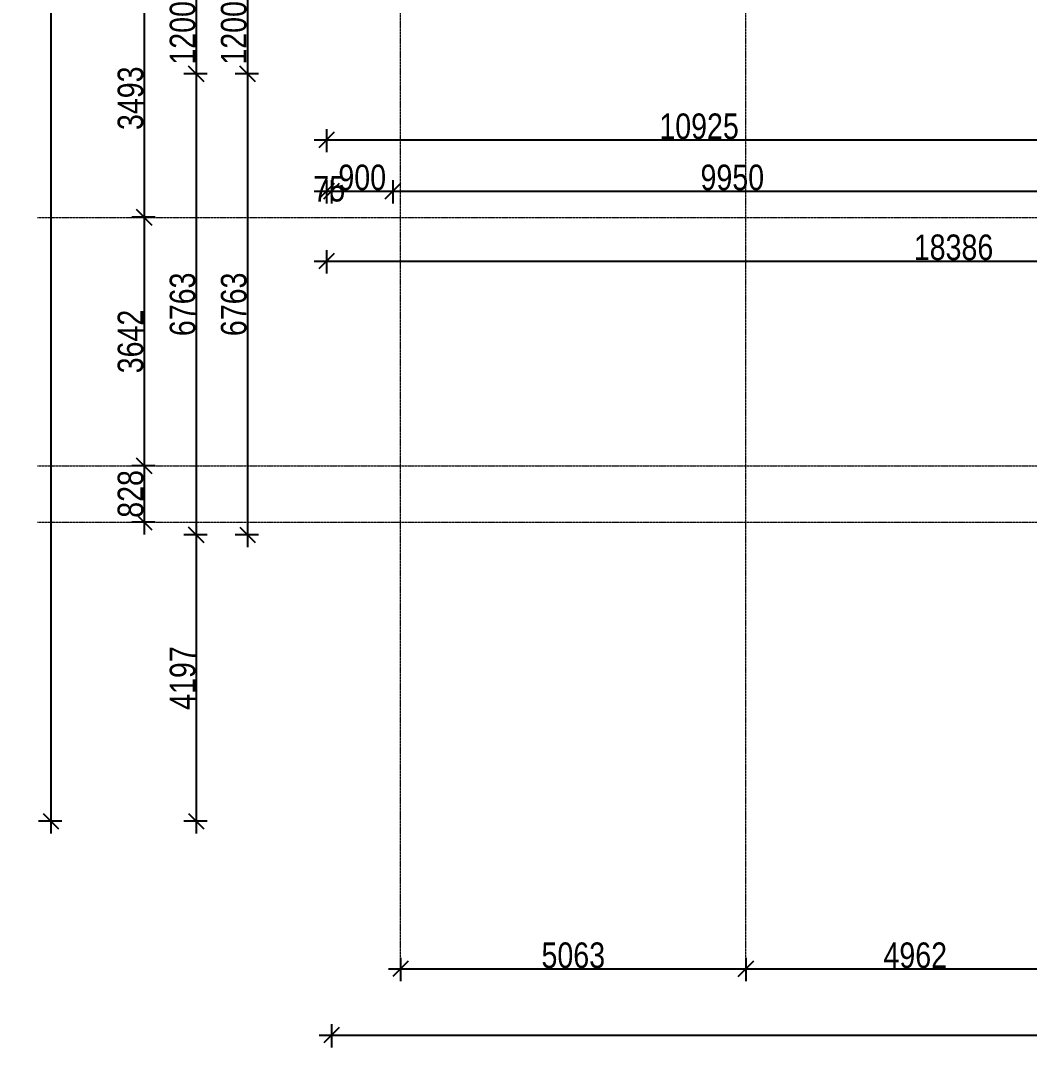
# Model space of a CAD drawing. Header units: millimetres. Extents: x -35190 to 411743, y -233114 to 23872.
# Drawn here: x 333413 to 348203, y -26860 to -11801 of the extents above; entities that cross this region are included whole.
import ezdxf

# ---------------------------------------------------------------- set-up
doc = ezdxf.new("R2010")
doc.units = ezdxf.units.MM
doc.linetypes.add('Grid Line', pattern=[22.225, 12.7, -3.175, 3.175, -3.175])
doc.layers.add('A-ANNO-DIMS', color=211, linetype='Continuous', lineweight=9)
doc.layers.add('S-GRID', color=1, linetype='Continuous', lineweight=9)
doc.styles.add('Arial_3', font='arial.ttf', dxfattribs={"width": 0.8, "height": 375})
doc.dimstyles.new('main_4_5mm', dxfattribs={"dimscale": 304.8, "dimtxt": 382.597275, "dimasz": 0.738189, "dimexe": 0.590551, "dimexo": 0.0625, "dimgap": 0.024606, "dimtad": 1, "dimdec": 0, "dimzin": 0, "dimdsep": 46, "dimtxsty": 'Arial_3', "dimblk1": 'OBLIQUE', "dimblk2": 'OBLIQUE', "dimsah": 1, "dimcen": 0.09, "dimdle": 0.590551, "dimazin": 0, "dimtfac": 1, "dimtdec": 4, "dimtix": 1, "dimtmove": 0, "dimatfit": 3, "dimfxl": 0.590551, "dimfxlon": 1, "dimtvp": 1, "dimtolj": 1, "dimtzin": 0, "dimarcsym": 2})
doc.dimstyles.new('main_4_5mm_1', dxfattribs={"dimscale": 304.8, "dimtxt": 382.597275, "dimasz": 0.738189, "dimexe": 0.590551, "dimexo": 0.0625, "dimgap": 0.024606, "dimtad": 1, "dimdec": 0, "dimzin": 0, "dimdsep": 46, "dimtxsty": 'Arial_3', "dimblk1": 'OBLIQUE', "dimblk2": 'OBLIQUE', "dimsah": 1, "dimcen": 0.09, "dimdle": 0.590551, "dimazin": 0, "dimtfac": 1, "dimtdec": 4, "dimtix": 1, "dimtmove": 1, "dimatfit": 3, "dimfxl": 0.590551, "dimfxlon": 1, "dimtvp": 1, "dimtolj": 1, "dimtzin": 0, "dimarcsym": 2})

# ---------------------------------------------------------------- blocks, each defined once
blk = doc.blocks.new('_Oblique')
at = {"color": 0, "linetype": 'ByBlock', "lineweight": -2}
blk.add_line((-0.5, -0.5), (0.5, 0.5), dxfattribs=at)
blk = doc.blocks.new('*D5989')
at = {"layer": 'A-ANNO-DIMS', "color": 0, "lineweight": -2, "transparency": 16777216}
for p, q in [((336739, -11202), (336739, -12762)), ((336900, -11382), (336559, -11382)), ((336900, -12582), (336559, -12582))]:
    blk.add_line(p, q, dxfattribs=at)
at = {"layer": 'Defpoints', "color": 0, "transparency": 16777216}
for p in [(336919, -11382), (336739, -12582), (336919, -12582)]:
    blk.add_point(p, dxfattribs=at)
at = {"layer": 'A-ANNO-DIMS', "color": 0, "lineweight": -2, "transparency": 16777216, "xscale": 224.9999999999999, "yscale": 224.9999999999999, "zscale": 224.9999999999999}
for p, rotation in [((336739, -11382), 90), ((336739, -12582), 270)]:
    blk.add_blockref('_Oblique', p, dxfattribs=dict(at, rotation=rotation))
at = {"layer": 'A-ANNO-DIMS', "color": 0, "transparency": 16777216, "insert": (336540, -11982), "char_height": 375, "width": 1101.88, "attachment_point": 5, "rotation": 90, "style": 'Arial_3'}
blk.add_mtext('\\A1;1200', dxfattribs=at)
blk = doc.blocks.new('*D5990')
at = {"layer": 'A-ANNO-DIMS', "color": 0, "lineweight": -2, "transparency": 16777216}
for p, q in [((336739, -12402), (336739, -19525)), ((336900, -12582), (336559, -12582)), ((336900, -19345), (336559, -19345))]:
    blk.add_line(p, q, dxfattribs=at)
at = {"layer": 'Defpoints', "color": 0, "transparency": 16777216}
for p in [(336919, -12582), (336739, -19345), (336919, -19345)]:
    blk.add_point(p, dxfattribs=at)
at = {"layer": 'A-ANNO-DIMS', "color": 0, "lineweight": -2, "transparency": 16777216, "xscale": 224.9999999999999, "yscale": 224.9999999999999, "zscale": 224.9999999999999}
for p, rotation in [((336739, -12582), 90), ((336739, -19345), 270)]:
    blk.add_blockref('_Oblique', p, dxfattribs=dict(at, rotation=rotation))
at = {"layer": 'A-ANNO-DIMS', "color": 0, "transparency": 16777216, "insert": (336540, -15963), "char_height": 375, "width": 1101.88, "attachment_point": 5, "rotation": 90, "style": 'Arial_3'}
blk.add_mtext('\\A1;6763', dxfattribs=at)
blk = doc.blocks.new('*D5995')
at = {"layer": 'A-ANNO-DIMS', "color": 0, "lineweight": -2, "transparency": 16777216}
for p, q in [((335226, -11014), (335226, -14867)), ((335387, -11194), (335046, -11194)), ((335387, -14687), (335046, -14687))]:
    blk.add_line(p, q, dxfattribs=at)
at = {"layer": 'Defpoints', "color": 0, "transparency": 16777216}
for p in [(335406, -11194), (335226, -14687), (335406, -14687)]:
    blk.add_point(p, dxfattribs=at)
at = {"layer": 'A-ANNO-DIMS', "color": 0, "lineweight": -2, "transparency": 16777216, "xscale": 224.9999999999999, "yscale": 224.9999999999999, "zscale": 224.9999999999999}
for p, rotation in [((335226, -11194), 90), ((335226, -14687), 270)]:
    blk.add_blockref('_Oblique', p, dxfattribs=dict(at, rotation=rotation))
at = {"layer": 'A-ANNO-DIMS', "color": 0, "transparency": 16777216, "insert": (335027, -12941), "char_height": 375, "width": 1101.88, "attachment_point": 5, "rotation": 90, "style": 'Arial_3'}
blk.add_mtext('\\A1;3493', dxfattribs=at)
blk = doc.blocks.new('*D5996')
at = {"layer": 'A-ANNO-DIMS', "color": 0, "lineweight": -2, "transparency": 16777216}
for p, q in [((335226, -14507), (335226, -18509)), ((335387, -14687), (335046, -14687)), ((335387, -18329), (335046, -18329))]:
    blk.add_line(p, q, dxfattribs=at)
at = {"layer": 'Defpoints', "color": 0, "transparency": 16777216}
for p in [(335406, -14687), (335226, -18329), (335406, -18329)]:
    blk.add_point(p, dxfattribs=at)
at = {"layer": 'A-ANNO-DIMS', "color": 0, "lineweight": -2, "transparency": 16777216, "xscale": 224.9999999999999, "yscale": 224.9999999999999, "zscale": 224.9999999999999}
for p, rotation in [((335226, -14687), 90), ((335226, -18329), 270)]:
    blk.add_blockref('_Oblique', p, dxfattribs=dict(at, rotation=rotation))
at = {"layer": 'A-ANNO-DIMS', "color": 0, "transparency": 16777216, "insert": (335027, -16508), "char_height": 375, "width": 1101.88, "attachment_point": 5, "rotation": 90, "style": 'Arial_3'}
blk.add_mtext('\\A1;3642', dxfattribs=at)
blk = doc.blocks.new('*D5997')
at = {"layer": 'A-ANNO-DIMS', "color": 0, "lineweight": -2, "transparency": 16777216}
for p, q in [((335226, -18149), (335226, -19337)), ((335387, -18329), (335046, -18329)), ((335387, -19157), (335046, -19157))]:
    blk.add_line(p, q, dxfattribs=at)
at = {"layer": 'Defpoints', "color": 0, "transparency": 16777216}
for p in [(335406, -18329), (335226, -19157), (335406, -19157)]:
    blk.add_point(p, dxfattribs=at)
at = {"layer": 'A-ANNO-DIMS', "color": 0, "lineweight": -2, "transparency": 16777216, "xscale": 224.9999999999999, "yscale": 224.9999999999999, "zscale": 224.9999999999999}
for p, rotation in [((335226, -18329), 90), ((335226, -19157), 270)]:
    blk.add_blockref('_Oblique', p, dxfattribs=dict(at, rotation=rotation))
at = {"layer": 'A-ANNO-DIMS', "color": 0, "transparency": 16777216, "insert": (335027, -18743), "char_height": 375, "width": 826.41, "attachment_point": 5, "rotation": 90, "style": 'Arial_3'}
blk.add_mtext('\\A1;828', dxfattribs=at)
blk = doc.blocks.new('*D6005')
at = {"layer": 'A-ANNO-DIMS', "color": 0, "lineweight": -2, "transparency": 16777216}
for p, q in [((335989, -11202), (335989, -12762)), ((336150, -11382), (335809, -11382)), ((336150, -12582), (335809, -12582))]:
    blk.add_line(p, q, dxfattribs=at)
at = {"layer": 'Defpoints', "color": 0, "transparency": 16777216}
for p in [(336169, -11382), (335989, -12582), (336169, -12582)]:
    blk.add_point(p, dxfattribs=at)
at = {"layer": 'A-ANNO-DIMS', "color": 0, "lineweight": -2, "transparency": 16777216, "xscale": 224.9999999999999, "yscale": 224.9999999999999, "zscale": 224.9999999999999}
for p, rotation in [((335989, -11382), 90), ((335989, -12582), 270)]:
    blk.add_blockref('_Oblique', p, dxfattribs=dict(at, rotation=rotation))
at = {"layer": 'A-ANNO-DIMS', "color": 0, "transparency": 16777216, "insert": (335790, -11982), "char_height": 375, "width": 1101.88, "attachment_point": 5, "rotation": 90, "style": 'Arial_3'}
blk.add_mtext('\\A1;1200', dxfattribs=at)
blk = doc.blocks.new('*D6006')
at = {"layer": 'A-ANNO-DIMS', "color": 0, "lineweight": -2, "transparency": 16777216}
for p, q in [((335989, -12402), (335989, -19525)), ((336150, -12582), (335809, -12582)), ((336150, -19345), (335809, -19345))]:
    blk.add_line(p, q, dxfattribs=at)
at = {"layer": 'Defpoints', "color": 0, "transparency": 16777216}
for p in [(336169, -12582), (335989, -19345), (336169, -19345)]:
    blk.add_point(p, dxfattribs=at)
at = {"layer": 'A-ANNO-DIMS', "color": 0, "lineweight": -2, "transparency": 16777216, "xscale": 224.9999999999999, "yscale": 224.9999999999999, "zscale": 224.9999999999999}
for p, rotation in [((335989, -12582), 90), ((335989, -19345), 270)]:
    blk.add_blockref('_Oblique', p, dxfattribs=dict(at, rotation=rotation))
at = {"layer": 'A-ANNO-DIMS', "color": 0, "transparency": 16777216, "insert": (335790, -15963), "char_height": 375, "width": 1101.88, "attachment_point": 5, "rotation": 90, "style": 'Arial_3'}
blk.add_mtext('\\A1;6763', dxfattribs=at)
blk = doc.blocks.new('*D6007')
at = {"layer": 'A-ANNO-DIMS', "color": 0, "lineweight": -2, "transparency": 16777216}
for p, q in [((335989, -19165), (335989, -23722)), ((336150, -19345), (335809, -19345)), ((336150, -23542), (335809, -23542))]:
    blk.add_line(p, q, dxfattribs=at)
at = {"layer": 'Defpoints', "color": 0, "transparency": 16777216}
for p in [(336169, -19345), (335989, -23542), (336169, -23542)]:
    blk.add_point(p, dxfattribs=at)
at = {"layer": 'A-ANNO-DIMS', "color": 0, "lineweight": -2, "transparency": 16777216, "xscale": 224.9999999999999, "yscale": 224.9999999999999, "zscale": 224.9999999999999}
for p, rotation in [((335989, -19345), 90), ((335989, -23542), 270)]:
    blk.add_blockref('_Oblique', p, dxfattribs=dict(at, rotation=rotation))
at = {"layer": 'A-ANNO-DIMS', "color": 0, "transparency": 16777216, "insert": (335790, -21443), "char_height": 375, "width": 1101.88, "attachment_point": 5, "rotation": 90, "style": 'Arial_3'}
blk.add_mtext('\\A1;4197', dxfattribs=at)
blk = doc.blocks.new('*D6008')
at = {"layer": 'A-ANNO-DIMS', "color": 0, "lineweight": -2, "transparency": 16777216}
for p, q in [((333858, 12148), (333858, -23722)), ((334019, 11968), (333678, 11968)), ((334019, -23542), (333678, -23542))]:
    blk.add_line(p, q, dxfattribs=at)
at = {"layer": 'Defpoints', "color": 0, "transparency": 16777216}
for p in [(334038, 11968), (333858, -23542), (334038, -23542)]:
    blk.add_point(p, dxfattribs=at)
at = {"layer": 'A-ANNO-DIMS', "color": 0, "lineweight": -2, "transparency": 16777216, "xscale": 224.9999999999999, "yscale": 224.9999999999999, "zscale": 224.9999999999999}
for p, rotation in [((333858, 11968), 90), ((333858, -23542), 270)]:
    blk.add_blockref('_Oblique', p, dxfattribs=dict(at, rotation=rotation))
at = {"layer": 'A-ANNO-DIMS', "color": 0, "transparency": 16777216, "insert": (333659, -5787), "char_height": 375, "width": 1377.35, "attachment_point": 5, "rotation": 90, "style": 'Arial_3'}
blk.add_mtext('\\A1;35510', dxfattribs=at)
blk = doc.blocks.new('*D6009')
at = {"layer": 'A-ANNO-DIMS', "color": 0, "lineweight": -2, "transparency": 16777216}
for p, q in [((337897, -13392), (337897, -13733)), ((348822, -13392), (348822, -13733)), ((337717, -13553), (349002, -13553))]:
    blk.add_line(p, q, dxfattribs=at)
at = {"layer": 'Defpoints', "color": 0, "transparency": 16777216}
for p in [(337897, -13373), (348822, -13373), (348822, -13553)]:
    blk.add_point(p, dxfattribs=at)
at = {"layer": 'A-ANNO-DIMS', "color": 0, "lineweight": -2, "transparency": 16777216, "xscale": 224.9999999999999, "yscale": 224.9999999999999, "zscale": 224.9999999999999, "rotation": 180}
blk.add_blockref('_Oblique', (337897, -13553), dxfattribs=at)
at = {"layer": 'A-ANNO-DIMS', "color": 0, "lineweight": -2, "transparency": 16777216, "xscale": 224.9999999999999, "yscale": 224.9999999999999, "zscale": 224.9999999999999}
blk.add_blockref('_Oblique', (348822, -13553), dxfattribs=at)
at = {"layer": 'A-ANNO-DIMS', "color": 0, "transparency": 16777216, "insert": (343360, -13354), "char_height": 375, "width": 1377.35, "attachment_point": 5, "style": 'Arial_3'}
blk.add_mtext('\\A1;10925', dxfattribs=at)
blk = doc.blocks.new('*D6011')
at = {"layer": 'A-ANNO-DIMS', "color": 0, "lineweight": -2, "transparency": 16777216}
for p, q in [((337897, -14142), (337897, -14483)), ((337972, -14142), (337972, -14483)), ((337717, -14303), (338152, -14303))]:
    blk.add_line(p, q, dxfattribs=at)
at = {"layer": 'Defpoints', "color": 0, "transparency": 16777216}
for p in [(337897, -14123), (337972, -14123), (337972, -14303)]:
    blk.add_point(p, dxfattribs=at)
at = {"layer": 'A-ANNO-DIMS', "color": 0, "lineweight": -2, "transparency": 16777216, "xscale": 224.9999999999999, "yscale": 224.9999999999999, "zscale": 224.9999999999999, "rotation": 180}
blk.add_blockref('_Oblique', (337897, -14303), dxfattribs=at)
at = {"layer": 'A-ANNO-DIMS', "color": 0, "lineweight": -2, "transparency": 16777216, "xscale": 224.9999999999999, "yscale": 224.9999999999999, "zscale": 224.9999999999999}
blk.add_blockref('_Oblique', (337972, -14303), dxfattribs=at)
at = {"layer": 'A-ANNO-DIMS', "color": 0, "transparency": 16777216, "insert": (337705, -14080), "char_height": 375, "width": 550.94, "attachment_point": 1, "line_spacing_factor": 0.941778, "style": 'Arial_3'}
blk.add_mtext('\\A1;75', dxfattribs=at)
blk = doc.blocks.new('*D6012')
at = {"layer": 'A-ANNO-DIMS', "color": 0, "lineweight": -2, "transparency": 16777216}
for p, q in [((337972, -14142), (337972, -14483)), ((338872, -14142), (338872, -14483)), ((337792, -14303), (339052, -14303))]:
    blk.add_line(p, q, dxfattribs=at)
at = {"layer": 'Defpoints', "color": 0, "transparency": 16777216}
for p in [(337972, -14123), (338872, -14123), (338872, -14303)]:
    blk.add_point(p, dxfattribs=at)
at = {"layer": 'A-ANNO-DIMS', "color": 0, "lineweight": -2, "transparency": 16777216, "xscale": 224.9999999999999, "yscale": 224.9999999999999, "zscale": 224.9999999999999, "rotation": 180}
blk.add_blockref('_Oblique', (337972, -14303), dxfattribs=at)
at = {"layer": 'A-ANNO-DIMS', "color": 0, "lineweight": -2, "transparency": 16777216, "xscale": 224.9999999999999, "yscale": 224.9999999999999, "zscale": 224.9999999999999}
blk.add_blockref('_Oblique', (338872, -14303), dxfattribs=at)
at = {"layer": 'A-ANNO-DIMS', "color": 0, "transparency": 16777216, "insert": (338422, -14104), "char_height": 375, "width": 826.41, "attachment_point": 5, "style": 'Arial_3'}
blk.add_mtext('\\A1;900', dxfattribs=at)
blk = doc.blocks.new('*D6013')
at = {"layer": 'A-ANNO-DIMS', "color": 0, "lineweight": -2, "transparency": 16777216}
for p, q in [((338872, -14142), (338872, -14483)), ((348822, -14142), (348822, -14483)), ((338692, -14303), (349002, -14303))]:
    blk.add_line(p, q, dxfattribs=at)
at = {"layer": 'Defpoints', "color": 0, "transparency": 16777216}
for p in [(338872, -14123), (348822, -14123), (348822, -14303)]:
    blk.add_point(p, dxfattribs=at)
at = {"layer": 'A-ANNO-DIMS', "color": 0, "lineweight": -2, "transparency": 16777216, "xscale": 224.9999999999999, "yscale": 224.9999999999999, "zscale": 224.9999999999999, "rotation": 180}
blk.add_blockref('_Oblique', (338872, -14303), dxfattribs=at)
at = {"layer": 'A-ANNO-DIMS', "color": 0, "lineweight": -2, "transparency": 16777216, "xscale": 224.9999999999999, "yscale": 224.9999999999999, "zscale": 224.9999999999999}
blk.add_blockref('_Oblique', (348822, -14303), dxfattribs=at)
at = {"layer": 'A-ANNO-DIMS', "color": 0, "transparency": 16777216, "insert": (343847, -14104), "char_height": 375, "width": 1101.88, "attachment_point": 5, "style": 'Arial_3'}
blk.add_mtext('\\A1;9950', dxfattribs=at)
blk = doc.blocks.new('*D6016')
at = {"layer": 'A-ANNO-DIMS', "color": 0, "lineweight": -2, "transparency": 16777216}
for p, q in [((337897, -15168), (337897, -15509)), ((356283, -15168), (356283, -15509)), ((337717, -15329), (356463, -15329))]:
    blk.add_line(p, q, dxfattribs=at)
at = {"layer": 'Defpoints', "color": 0, "transparency": 16777216}
for p in [(337897, -15149), (356283, -15149), (356283, -15329)]:
    blk.add_point(p, dxfattribs=at)
at = {"layer": 'A-ANNO-DIMS', "color": 0, "lineweight": -2, "transparency": 16777216, "xscale": 224.9999999999999, "yscale": 224.9999999999999, "zscale": 224.9999999999999, "rotation": 180}
blk.add_blockref('_Oblique', (337897, -15329), dxfattribs=at)
at = {"layer": 'A-ANNO-DIMS', "color": 0, "lineweight": -2, "transparency": 16777216, "xscale": 224.9999999999999, "yscale": 224.9999999999999, "zscale": 224.9999999999999}
blk.add_blockref('_Oblique', (356283, -15329), dxfattribs=at)
at = {"layer": 'A-ANNO-DIMS', "color": 0, "transparency": 16777216, "insert": (347090, -15129), "char_height": 375, "width": 1377.35, "attachment_point": 5, "style": 'Arial_3'}
blk.add_mtext('\\A1;18386', dxfattribs=at)
blk = doc.blocks.new('*D5903')
at = {"layer": 'A-ANNO-DIMS', "color": 0, "lineweight": -2, "transparency": 16777216}
for p, q in [((338985, -25548), (338985, -25889)), ((344047, -25548), (344047, -25889)), ((338805, -25709), (344227, -25709))]:
    blk.add_line(p, q, dxfattribs=at)
at = {"layer": 'Defpoints', "color": 0, "transparency": 16777216}
for p in [(338985, -25529), (344047, -25529), (344047, -25709)]:
    blk.add_point(p, dxfattribs=at)
at = {"layer": 'A-ANNO-DIMS', "color": 0, "lineweight": -2, "transparency": 16777216, "xscale": 224.9999999999999, "yscale": 224.9999999999999, "zscale": 224.9999999999999, "rotation": 180}
blk.add_blockref('_Oblique', (338985, -25709), dxfattribs=at)
at = {"layer": 'A-ANNO-DIMS', "color": 0, "lineweight": -2, "transparency": 16777216, "xscale": 224.9999999999999, "yscale": 224.9999999999999, "zscale": 224.9999999999999}
blk.add_blockref('_Oblique', (344047, -25709), dxfattribs=at)
at = {"layer": 'A-ANNO-DIMS', "color": 0, "transparency": 16777216, "insert": (341516, -25510), "char_height": 375, "width": 1101.88, "attachment_point": 5, "style": 'Arial_3'}
blk.add_mtext('\\A1;5063', dxfattribs=at)
blk = doc.blocks.new('*D5904')
at = {"layer": 'A-ANNO-DIMS', "color": 0, "lineweight": -2, "transparency": 16777216}
for p, q in [((344047, -25548), (344047, -25889)), ((349010, -25548), (349010, -25889)), ((343867, -25709), (349190, -25709))]:
    blk.add_line(p, q, dxfattribs=at)
at = {"layer": 'Defpoints', "color": 0, "transparency": 16777216}
for p in [(344047, -25529), (349010, -25529), (349010, -25709)]:
    blk.add_point(p, dxfattribs=at)
at = {"layer": 'A-ANNO-DIMS', "color": 0, "lineweight": -2, "transparency": 16777216, "xscale": 224.9999999999999, "yscale": 224.9999999999999, "zscale": 224.9999999999999, "rotation": 180}
blk.add_blockref('_Oblique', (344047, -25709), dxfattribs=at)
at = {"layer": 'A-ANNO-DIMS', "color": 0, "lineweight": -2, "transparency": 16777216, "xscale": 224.9999999999999, "yscale": 224.9999999999999, "zscale": 224.9999999999999}
blk.add_blockref('_Oblique', (349010, -25709), dxfattribs=at)
at = {"layer": 'A-ANNO-DIMS', "color": 0, "transparency": 16777216, "insert": (346529, -25510), "char_height": 375, "width": 1101.88, "attachment_point": 5, "style": 'Arial_3'}
blk.add_mtext('\\A1;4962', dxfattribs=at)
blk = doc.blocks.new('*D5913')
at = {"layer": 'A-ANNO-DIMS', "color": 0, "lineweight": -2, "transparency": 16777216}
for p, q in [((337972, -26519), (337972, -26860)), ((392122, -26519), (392122, -26860)), ((337792, -26680), (392302, -26680))]:
    blk.add_line(p, q, dxfattribs=at)
at = {"layer": 'Defpoints', "color": 0, "transparency": 16777216}
for p in [(337972, -26500), (392122, -26500), (392122, -26680)]:
    blk.add_point(p, dxfattribs=at)
at = {"layer": 'A-ANNO-DIMS', "color": 0, "lineweight": -2, "transparency": 16777216, "xscale": 224.9999999999999, "yscale": 224.9999999999999, "zscale": 224.9999999999999, "rotation": 180}
blk.add_blockref('_Oblique', (337972, -26680), dxfattribs=at)
at = {"layer": 'A-ANNO-DIMS', "color": 0, "lineweight": -2, "transparency": 16777216, "xscale": 224.9999999999999, "yscale": 224.9999999999999, "zscale": 224.9999999999999}
blk.add_blockref('_Oblique', (392122, -26680), dxfattribs=at)
at = {"layer": 'A-ANNO-DIMS', "color": 0, "transparency": 16777216, "insert": (365047, -26481), "char_height": 375, "width": 1377.35, "attachment_point": 5, "style": 'Arial_3'}
blk.add_mtext('\\A1;54150', dxfattribs=at)

msp = doc.modelspace()

# ---------------------------------------------------------------- linework, layer by layer
at = {"layer": 'S-GRID', "linetype": 'Grid Line'}
for p, q in [((338984.8, -25842.9), (338984.8, 16429.8)), ((344047.3, -25842.9), (344047.3, 16429.8)), ((333663.1, -14687.1), (396769.8, -14687.1)), ((333663.1, -18329.1), (396769.8, -18329.1)), ((333663.1, -19157.1), (396769.8, -19157.1))]:
    msp.add_line(p, q, dxfattribs=at)

# ---------------------------------------------------------------- dimensions: what is measured, and where the dimension line sits
at = {"layer": 'A-ANNO-DIMS'}
for base, p1, p2, override, picture, middle in [((333858.2, -23541.6), (334038.2, 11968.4), (334038.2, -23541.6), {"dimpost": '<>', "dimfxl": 35510}, '*D6008', (333659.1, -5786.6)), ((335225.9, -14687.1), (335405.9, -11194.1), (335405.9, -14687.1), {"dimpost": '<>', "dimfxl": 3493}, '*D5995', (335026.8, -12940.6)), ((335989.1, -12581.6), (336169.1, -11381.6), (336169.1, -12581.6), {"dimpost": '<>', "dimfxl": 1200}, '*D6005', (335790.1, -11981.6)), ((336739.1, -12581.6), (336919.1, -11381.6), (336919.1, -12581.6), {"dimpost": '<>', "dimfxl": 1200}, '*D5989', (336540.1, -11981.6)), ((335989.1, -19344.6), (336169.1, -12581.6), (336169.1, -19344.6), {"dimpost": '<>', "dimfxl": 6763}, '*D6006', (335790, -15963.1)), ((336739.1, -19344.6), (336919.1, -12581.6), (336919.1, -19344.6), {"dimpost": '<>', "dimfxl": 6763}, '*D5990', (336540, -15963.1)), ((335225.9, -18329.1), (335405.9, -14687.1), (335405.9, -18329.1), {"dimpost": '<>', "dimfxl": 3642}, '*D5996', (335026.8, -16508.1)), ((335225.9, -19157.1), (335405.9, -18329.1), (335405.9, -19157.1), {"dimpost": '<>', "dimfxl": 828}, '*D5997', (335026.9, -18743.1)), ((335989.1, -23541.6), (336169.1, -19344.6), (336169.1, -23541.6), {"dimpost": '<>', "dimfxl": 4197}, '*D6007', (335790.1, -21443.1))]:
    dim = msp.add_linear_dim(base=base, p1=p1, p2=p2, angle=90, dimstyle='main_4_5mm', override=override, dxfattribs=at)
    dim.commit()
    dim.dimension.update_dxf_attribs({"geometry": picture, "text_midpoint": middle})
for base, p1, p2, override, picture, middle in [((348822.3, -13553.3), (337897.3, -13373.3), (348822.3, -13373.3), {"dimpost": '<>', "dimfxl": 10925}, '*D6009', (343359.8, -13354.3)), ((338872.3, -14303.3), (337972.3, -14123.3), (338872.3, -14123.3), {"dimpost": '<>', "dimfxl": 900}, '*D6012', (338422.3, -14104.3)), ((348822.3, -14303.3), (338872.3, -14123.3), (348822.3, -14123.3), {"dimpost": '<>', "dimfxl": 9950}, '*D6013', (343847.3, -14104.3)), ((356283.3, -15328.6), (337897.3, -15148.6), (356283.3, -15148.6), {"dimpost": '<>', "dimfxl": 18386}, '*D6016', (347090.3, -15129.5)), ((344047.2904798, -25709.3081413), (338984.7904798, -25529.3081413), (344047.2904798, -25529.3081413), {"dimpost": '<>', "dimfxl": 5062.5}, '*D5903', (341516.0404798, -25510.2153718)), ((349009.7904798, -25709.3081413), (344047.2904798, -25529.3081413), (349009.7904798, -25529.3081413), {"dimpost": '<>', "dimfxl": 4962.5}, '*D5904', (346528.5404798, -25510.3432709)), ((392122.3, -26680), (337972.3, -26500), (392122.3, -26500), {"dimpost": '<>', "dimfxl": 54150}, '*D5913', (365047.3, -26481))]:
    dim = msp.add_linear_dim(base=base, p1=p1, p2=p2, dimstyle='main_4_5mm', override=override, dxfattribs=at)
    dim.commit()
    dim.dimension.update_dxf_attribs({"geometry": picture, "text_midpoint": middle})
dim = msp.add_linear_dim(base=(337972.3, -14303.3), p1=(337897.3, -14123.3), p2=(337972.3, -14123.3), dimstyle='main_4_5mm_1', override={"dimpost": '<>', "dimfxl": 75}, dxfattribs=at)
dim.commit()
dim.dimension.update_dxf_attribs({"geometry": '*D6011', "text_midpoint": (337980.7, -14587.7), "dimtype": 160})

doc.saveas('drawing.dxf')
